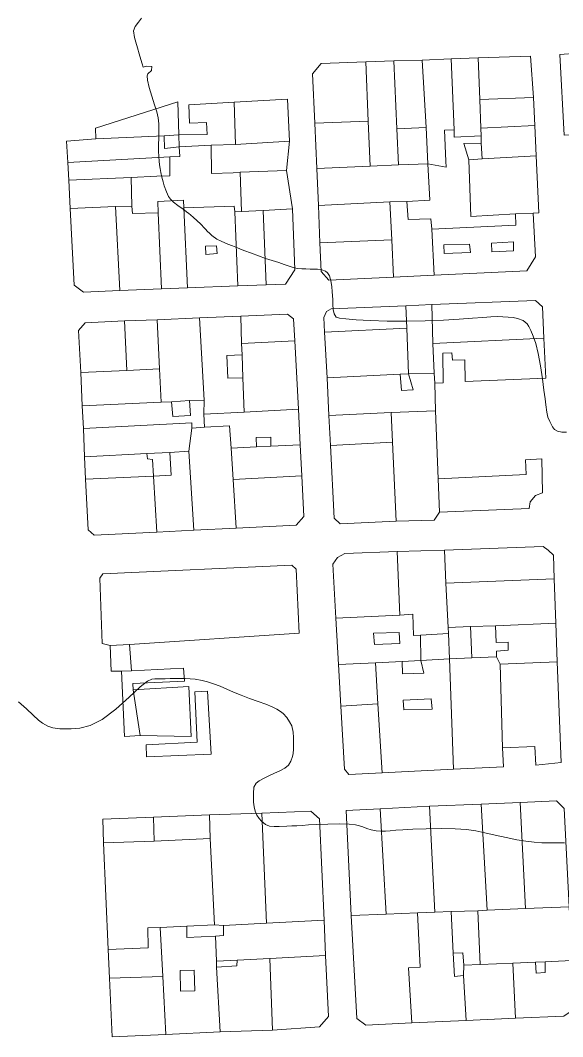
# Model space of a CAD drawing. Header units: kilometres. Extents: x 1172416 to 1173653, y 1051621 to 1052799.
# Drawn here: x 1172695.4 to 1172853.1, y 1052270.4 to 1052565.9 of the extents above; entities that cross this region are included whole.
import ezdxf

# ---------------------------------------------------------------- set-up
doc = ezdxf.new("R2010")
doc.units = ezdxf.units.KM
doc.header["$MEASUREMENT"] = 0
doc.layers.add('edificios', color=44, linetype='Continuous', lineweight=5)
doc.layers.add('terreno', color=7, linetype='Continuous')

msp = doc.modelspace()

# ---------------------------------------------------------------- linework, layer by layer
at = {"layer": 'edificios', "elevation": 50}
for points in [[(1172804, 1052554.125), (1172812.25, 1052554.375), (1172813.375, 1052534.75001), (1172804.875, 1052534.375), (1172804, 1052554.125)], [(1172812.25, 1052554.375), (1172820.625, 1052554.75001), (1172821.5, 1052534.125), (1172818.75, 1052534.00001), (1172819.125, 1052525.00001), (1172819.25, 1052523.25001), (1172813.875, 1052524.25001), (1172813.375, 1052534.75001), (1172812.25, 1052554.375)], [(1172820.625, 1052554.75001), (1172828.5, 1052555.00001), (1172829, 1052542.875), (1172829.25, 1052534.625), (1172829.375, 1052532.375), (1172821.5, 1052532.00001), (1172821.5, 1052534.125), (1172820.625, 1052554.75001)], [(1172828.5, 1052555.00001), (1172843.75, 1052555.50001), (1172844.625, 1052543.50001), (1172829, 1052542.875), (1172828.5, 1052555.00001)], [(1172863.5, 1052533.125), (1172853.5, 1052532.50001), (1172852.25, 1052556.00001), (1172862.5, 1052556.75001), (1172863.5, 1052533.125)], [(1172796.5, 1052536.625), (1172781, 1052536.00001), (1172780.375, 1052550.375), (1172782.875, 1052553.375), (1172795.875, 1052553.875), (1172796.5, 1052536.625)], [(1172795.875, 1052553.875), (1172804, 1052554.125), (1172804.875, 1052534.375), (1172805.375, 1052523.875), (1172797.125, 1052523.50001), (1172796.5, 1052536.625), (1172795.875, 1052553.875)], [(1172757.625, 1052542.125), (1172773.125, 1052543.00001), (1172773.625, 1052530.75001), (1172758, 1052529.875), (1172757.625, 1052542.125)], [(1172844.625, 1052543.50001), (1172845, 1052535.375), (1172829.25, 1052534.625), (1172829, 1052542.875), (1172844.625, 1052543.50001)], [(1172741.5, 1052532.625), (1172737.25, 1052532.375), (1172717.375, 1052531.50001), (1172717.25, 1052534.625), (1172741.25, 1052542.25001), (1172741.5, 1052532.625)], [(1172741.5, 1052532.625), (1172749.75, 1052532.75001), (1172749.5, 1052536.25001), (1172744.625, 1052536.00001), (1172744.375, 1052541.375), (1172757.625, 1052542.125), (1172758, 1052529.875), (1172750.875, 1052529.625), (1172741.625, 1052529.125), (1172741.5, 1052532.625)], [(1172796.5, 1052536.625), (1172797.125, 1052523.50001), (1172781.625, 1052522.875), (1172781, 1052536.00001), (1172796.5, 1052536.625)], [(1172813.375, 1052534.75001), (1172813.875, 1052524.25001), (1172805.375, 1052523.875), (1172804.875, 1052534.375), (1172813.375, 1052534.75001)], [(1172829.375, 1052532.375), (1172829.375, 1052530.25001), (1172824.375, 1052530.125), (1172825.75, 1052525.375), (1172826.375, 1052508.875), (1172839.375, 1052509.625), (1172839.5, 1052506.375), (1172815, 1052505.25001), (1172814.75, 1052508.25001), (1172808.125, 1052508.00001), (1172807.75, 1052513.25001), (1172814.5, 1052513.625), (1172813.875, 1052524.25001), (1172819.25, 1052523.25001), (1172819.125, 1052525.00001), (1172818.75, 1052534.00001), (1172821.5, 1052534.125), (1172821.5, 1052532.00001), (1172829.375, 1052532.375)], [(1172845, 1052535.375), (1172845.375, 1052526.50001), (1172829.625, 1052525.625), (1172829.375, 1052530.25001), (1172829.375, 1052532.375), (1172829.25, 1052534.625), (1172845, 1052535.375)], [(1172737.25, 1052532.375), (1172737.375, 1052528.625), (1172741.625, 1052529.125), (1172741.75, 1052526.375), (1172738.875, 1052526.25001), (1172709.25, 1052524.625), (1172708.875, 1052530.75001), (1172717.375, 1052531.50001), (1172737.25, 1052532.375)], [(1172741.5, 1052532.625), (1172741.625, 1052529.125), (1172737.375, 1052528.625), (1172737.25, 1052532.375), (1172741.5, 1052532.625)], [(1172773.625, 1052530.75001), (1172772.75, 1052522.25001), (1172759.375, 1052521.75001), (1172757.25, 1052521.625), (1172751, 1052521.375), (1172750.875, 1052529.625), (1172758, 1052529.875), (1172773.625, 1052530.75001)], [(1172750.875, 1052529.625), (1172751, 1052521.375), (1172757.25, 1052521.625), (1172759.375, 1052521.75001), (1172759.75, 1052510.375), (1172757.75, 1052510.25001), (1172757.625, 1052511.875), (1172743, 1052511.375), (1172742.875, 1052513.625), (1172735.375, 1052513.25001), (1172735.5, 1052510.00001), (1172728, 1052509.75001), (1172727.875, 1052511.875), (1172727.625, 1052520.25001), (1172735.125, 1052520.625), (1172738.875, 1052520.75001), (1172738.875, 1052526.25001), (1172741.75, 1052526.375), (1172741.625, 1052529.125), (1172750.875, 1052529.625)], [(1172829.625, 1052525.625), (1172825.75, 1052525.375), (1172824.375, 1052530.125), (1172829.375, 1052530.25001), (1172829.625, 1052525.625)], [(1172738.875, 1052526.25001), (1172738.875, 1052520.75001), (1172735.125, 1052520.625), (1172727.625, 1052520.25001), (1172709.5, 1052519.50001), (1172709.25, 1052524.625), (1172738.875, 1052526.25001)], [(1172845.375, 1052526.50001), (1172846.125, 1052510.00001), (1172844.5, 1052509.875), (1172839.375, 1052509.625), (1172826.375, 1052508.875), (1172825.75, 1052525.375), (1172829.625, 1052525.625), (1172845.375, 1052526.50001)], [(1172772.75, 1052522.25001), (1172774.5, 1052511.125), (1172766, 1052510.625), (1172759.75, 1052510.375), (1172759.375, 1052521.75001), (1172772.75, 1052522.25001)], [(1172813.875, 1052524.25001), (1172814.5, 1052513.625), (1172807.75, 1052513.25001), (1172802.875, 1052513.125), (1172782.125, 1052512.125), (1172781.625, 1052522.875), (1172797.125, 1052523.50001), (1172805.375, 1052523.875), (1172813.875, 1052524.25001)], [(1172727.625, 1052520.25001), (1172727.875, 1052511.875), (1172723.125, 1052511.75001), (1172709.875, 1052511.25001), (1172709.5, 1052519.50001), (1172727.625, 1052520.25001)], [(1172743, 1052511.375), (1172744, 1052488.125), (1172736.5, 1052487.875), (1172735.5, 1052510.00001), (1172735.375, 1052513.25001), (1172742.875, 1052513.625), (1172743, 1052511.375)], [(1172802.875, 1052513.125), (1172803.375, 1052502.125), (1172782.5, 1052501.25001), (1172782.125, 1052512.125), (1172802.875, 1052513.125)], [(1172807.75, 1052513.25001), (1172808.125, 1052508.00001), (1172814.75, 1052508.25001), (1172815, 1052505.25001), (1172815.75, 1052491.875), (1172803.875, 1052491.25001), (1172803.375, 1052502.125), (1172802.875, 1052513.125), (1172807.75, 1052513.25001)], [(1172723.125, 1052511.75001), (1172724.375, 1052487.375), (1172713.75, 1052486.875), (1172711.125, 1052488.875), (1172709.875, 1052511.25001), (1172723.125, 1052511.75001)], [(1172727.875, 1052511.875), (1172728, 1052509.75001), (1172735.5, 1052510.00001), (1172736.5, 1052487.875), (1172724.375, 1052487.375), (1172723.125, 1052511.75001), (1172727.875, 1052511.875)], [(1172757.75, 1052510.25001), (1172758.625, 1052488.75001), (1172744, 1052488.125), (1172743, 1052511.375), (1172757.625, 1052511.875), (1172757.75, 1052510.25001)], [(1172766, 1052510.625), (1172766.875, 1052489.00001), (1172758.625, 1052488.75001), (1172757.75, 1052510.25001), (1172759.75, 1052510.375), (1172766, 1052510.625)], [(1172774.5, 1052511.125), (1172775.25, 1052493.375), (1172772.5, 1052489.25001), (1172766.875, 1052489.00001), (1172766, 1052510.625), (1172774.5, 1052511.125)], [(1172844.5, 1052509.875), (1172845.125, 1052497.125), (1172842.625, 1052493.125), (1172815.75, 1052491.875), (1172815, 1052505.25001), (1172839.5, 1052506.375), (1172839.375, 1052509.625), (1172844.5, 1052509.875)], [(1172803.375, 1052502.125), (1172803.875, 1052491.25001), (1172785.125, 1052490.375), (1172782.875, 1052492.875), (1172782.5, 1052501.25001), (1172803.375, 1052502.125)], [(1172832.5, 1052498.625), (1172838.75, 1052498.875), (1172838.75, 1052501.50001), (1172832.375, 1052501.125), (1172832.5, 1052498.625)], [(1172832.5, 1052498.625), (1172832.375, 1052501.125), (1172838.75, 1052501.50001), (1172838.75, 1052498.875), (1172832.5, 1052498.625)], [(1172749.375, 1052497.875), (1172752.625, 1052498.125), (1172752.5, 1052500.375), (1172749.25, 1052500.25001), (1172749.375, 1052497.875)], [(1172749.375, 1052497.875), (1172749.25, 1052500.25001), (1172752.5, 1052500.375), (1172752.625, 1052498.125), (1172749.375, 1052497.875)], [(1172818.625, 1052498.125), (1172826.25, 1052498.375), (1172826, 1052500.875), (1172818.5, 1052500.625), (1172818.625, 1052498.125)], [(1172818.625, 1052498.125), (1172818.5, 1052500.625), (1172826, 1052500.875), (1172826.25, 1052498.375), (1172818.625, 1052498.125)], [(1172815, 1052483.25001), (1172845.125, 1052484.50001), (1172847.25, 1052482.625), (1172847.625, 1052473.50001), (1172815.375, 1052472.00001), (1172815, 1052483.25001)], [(1172759.5, 1052479.875), (1172773.125, 1052480.50001), (1172774.875, 1052479.125), (1172775.25, 1052472.75001), (1172759.75, 1052472.00001), (1172759.5, 1052479.875)], [(1172807.75, 1052476.375), (1172783.875, 1052475.25001), (1172783.625, 1052479.50001), (1172784.375, 1052481.25001), (1172785.75, 1052482.00001), (1172807.5, 1052482.875), (1172807.75, 1052476.375)], [(1172807.5, 1052482.875), (1172815, 1052483.25001), (1172815.375, 1052472.00001), (1172815.75, 1052463.375), (1172808.25, 1052463.125), (1172807.75, 1052476.375), (1172807.5, 1052482.875)], [(1172726.375, 1052464.125), (1172713, 1052463.50001), (1172712.375, 1052475.75001), (1172714.25, 1052478.00001), (1172725.75, 1052478.50001), (1172726.375, 1052464.125)], [(1172725.75, 1052478.50001), (1172735.25, 1052478.875), (1172735.875, 1052464.625), (1172726.375, 1052464.125), (1172725.75, 1052478.50001)], [(1172735.25, 1052478.875), (1172747.5, 1052479.375), (1172748.875, 1052455.50001), (1172744.625, 1052455.375), (1172739.375, 1052455.00001), (1172736.375, 1052454.875), (1172735.875, 1052464.625), (1172735.25, 1052478.875)], [(1172747.5, 1052479.375), (1172759.5, 1052479.875), (1172759.75, 1052472.00001), (1172759.875, 1052468.625), (1172755.5, 1052468.50001), (1172755.75, 1052461.875), (1172760.125, 1052462.00001), (1172760.5, 1052452.00001), (1172748.75, 1052451.375), (1172748.875, 1052455.50001), (1172747.5, 1052479.375)], [(1172807.75, 1052476.375), (1172808.25, 1052463.125), (1172805.875, 1052463.00001), (1172784.625, 1052462.00001), (1172783.875, 1052475.25001), (1172807.75, 1052476.375)], [(1172775.25, 1052472.75001), (1172776.25, 1052452.875), (1172760.5, 1052452.00001), (1172760.125, 1052462.00001), (1172759.875, 1052468.625), (1172759.75, 1052472.00001), (1172775.25, 1052472.75001)], [(1172847.625, 1052473.50001), (1172848.125, 1052461.875), (1172824.75, 1052460.875), (1172824.625, 1052467.25001), (1172821, 1052467.125), (1172820.875, 1052469.25001), (1172818.25, 1052469.125), (1172818.375, 1052460.50001), (1172815.875, 1052460.375), (1172815.75, 1052463.375), (1172815.375, 1052472.00001), (1172847.625, 1052473.50001)], [(1172760.125, 1052462.00001), (1172755.75, 1052461.875), (1172755.5, 1052468.50001), (1172759.875, 1052468.625), (1172760.125, 1052462.00001)], [(1172735.875, 1052464.625), (1172736.375, 1052454.875), (1172713.375, 1052453.875), (1172713, 1052463.50001), (1172726.375, 1052464.125), (1172735.875, 1052464.625)], [(1172815.75, 1052463.375), (1172815.875, 1052460.375), (1172816.125, 1052452.375), (1172803.25, 1052451.875), (1172785.125, 1052451.00001), (1172784.625, 1052462.00001), (1172805.875, 1052463.00001), (1172806.25, 1052458.25001), (1172809.625, 1052458.50001), (1172808.25, 1052463.125), (1172815.75, 1052463.375)], [(1172808.25, 1052463.125), (1172809.625, 1052458.50001), (1172806.25, 1052458.25001), (1172805.875, 1052463.00001), (1172808.25, 1052463.125)], [(1172748.875, 1052455.50001), (1172748.75, 1052451.375), (1172749, 1052447.625), (1172745.25, 1052447.375), (1172745.25, 1052448.875), (1172713.75, 1052447.25001), (1172713.375, 1052453.875), (1172736.375, 1052454.875), (1172739.375, 1052455.00001), (1172739.75, 1052450.75001), (1172744.875, 1052451.00001), (1172744.625, 1052455.375), (1172748.875, 1052455.50001)], [(1172744.625, 1052455.375), (1172744.875, 1052451.00001), (1172739.75, 1052450.75001), (1172739.375, 1052455.00001), (1172744.625, 1052455.375)], [(1172776.25, 1052452.875), (1172776.75, 1052442.50001), (1172768.25, 1052442.125), (1172768.25, 1052444.75001), (1172764, 1052444.625), (1172764.125, 1052441.875), (1172756.75, 1052441.50001), (1172756.25, 1052448.00001), (1172749, 1052447.625), (1172748.75, 1052451.375), (1172760.5, 1052452.00001), (1172776.25, 1052452.875)], [(1172803.25, 1052451.875), (1172803.625, 1052443.25001), (1172785.625, 1052442.25001), (1172785.125, 1052451.00001), (1172803.25, 1052451.875)], [(1172816.125, 1052452.375), (1172816.875, 1052432.625), (1172817.25, 1052422.875), (1172815.75, 1052420.625), (1172804.625, 1052420.25001), (1172803.625, 1052443.25001), (1172803.25, 1052451.875), (1172816.125, 1052452.375)], [(1172745.25, 1052447.375), (1172744.375, 1052440.625), (1172738.875, 1052440.25001), (1172732.25, 1052440.00001), (1172714.125, 1052439.00001), (1172713.75, 1052447.25001), (1172745.25, 1052448.875), (1172745.25, 1052447.375)], [(1172749, 1052447.625), (1172756.25, 1052448.00001), (1172756.75, 1052441.50001), (1172757.25, 1052432.375), (1172758.125, 1052418.25001), (1172745.875, 1052417.625), (1172744.375, 1052440.625), (1172745.25, 1052447.375), (1172749, 1052447.625)], [(1172776.75, 1052442.50001), (1172777.25, 1052433.50001), (1172757.25, 1052432.375), (1172756.75, 1052441.50001), (1172764.125, 1052441.875), (1172768.25, 1052442.125), (1172776.75, 1052442.50001)], [(1172768.25, 1052442.125), (1172764.125, 1052441.875), (1172764, 1052444.625), (1172768.25, 1052444.75001), (1172768.25, 1052442.125)], [(1172803.625, 1052443.25001), (1172804.625, 1052420.25001), (1172788.375, 1052419.50001), (1172786.625, 1052421.125), (1172785.625, 1052442.25001), (1172803.625, 1052443.25001)], [(1172732.25, 1052440.00001), (1172732.375, 1052438.375), (1172733.875, 1052438.25001), (1172734.125, 1052433.375), (1172714.375, 1052432.50001), (1172714.125, 1052439.00001), (1172732.25, 1052440.00001)], [(1172738.875, 1052440.25001), (1172739.25, 1052433.625), (1172734.125, 1052433.375), (1172733.875, 1052438.25001), (1172732.375, 1052438.375), (1172732.25, 1052440.00001), (1172738.875, 1052440.25001)], [(1172744.375, 1052440.625), (1172745.875, 1052417.625), (1172735.125, 1052417.125), (1172734.125, 1052433.375), (1172739.25, 1052433.625), (1172738.875, 1052440.25001), (1172744.375, 1052440.625)], [(1172816.875, 1052432.625), (1172842.5, 1052433.875), (1172842.25, 1052438.125), (1172847, 1052438.375), (1172847.25, 1052428.50001), (1172845.125, 1052427.75001), (1172843.625, 1052425.875), (1172843.375, 1052424.00001), (1172817.25, 1052422.875), (1172816.875, 1052432.625)], [(1172734.125, 1052433.375), (1172735.125, 1052417.125), (1172716.875, 1052416.25001), (1172715.125, 1052417.75001), (1172714.375, 1052432.50001), (1172734.125, 1052433.375)], [(1172777.25, 1052433.50001), (1172777.875, 1052421.625), (1172775.625, 1052419.125), (1172758.125, 1052418.25001), (1172757.25, 1052432.375), (1172777.25, 1052433.50001)], [(1172818.75, 1052411.875), (1172847.375, 1052412.875), (1172848.875, 1052411.875), (1172850.375, 1052410.375), (1172850.625, 1052403.50001), (1172819.125, 1052402.25001), (1172818.75, 1052411.875)], [(1172805.75, 1052393.00001), (1172787.125, 1052392.125), (1172786.25, 1052407.75001), (1172787.625, 1052409.75001), (1172789.75, 1052410.875), (1172805, 1052411.50001), (1172805.75, 1052393.00001)], [(1172805, 1052411.50001), (1172818.75, 1052411.875), (1172819.125, 1052402.25001), (1172819.75, 1052389.375), (1172819.875, 1052387.625), (1172811.75, 1052387.125), (1172809.75, 1052387.00001), (1172809.5, 1052393.25001), (1172805.75, 1052393.00001), (1172805, 1052411.50001)], [(1172727.125, 1052384.375), (1172721.5, 1052384.125), (1172719.25, 1052384.75001), (1172718.5, 1052403.75001), (1172719.375, 1052405.00001), (1172774.375, 1052407.50001), (1172775.625, 1052406.375), (1172776.5, 1052387.75001), (1172727.125, 1052384.375)], [(1172850.625, 1052403.50001), (1172851.125, 1052390.625), (1172833.5, 1052389.875), (1172826.25, 1052389.625), (1172819.75, 1052389.375), (1172819.125, 1052402.25001), (1172850.625, 1052403.50001)], [(1172805.75, 1052393.00001), (1172809.5, 1052393.25001), (1172809.75, 1052387.00001), (1172811.75, 1052387.125), (1172811.875, 1052379.75001), (1172806.375, 1052379.50001), (1172798.625, 1052379.125), (1172787.875, 1052378.625), (1172787.125, 1052392.125), (1172805.75, 1052393.00001)], [(1172826.25, 1052389.625), (1172826.625, 1052380.50001), (1172820.125, 1052380.25001), (1172819.875, 1052387.625), (1172819.75, 1052389.375), (1172826.25, 1052389.625)], [(1172833.5, 1052389.875), (1172833.75, 1052385.00001), (1172837.25, 1052385.125), (1172837.25, 1052382.75001), (1172833.875, 1052382.50001), (1172833.875, 1052380.875), (1172826.625, 1052380.50001), (1172826.25, 1052389.625), (1172833.5, 1052389.875)], [(1172851.125, 1052390.625), (1172851.5, 1052379.375), (1172834.875, 1052378.75001), (1172833.875, 1052380.875), (1172833.875, 1052382.50001), (1172837.25, 1052382.75001), (1172837.25, 1052385.125), (1172833.75, 1052385.00001), (1172833.5, 1052389.875), (1172851.125, 1052390.625)], [(1172798.375, 1052384.375), (1172805.75, 1052384.75001), (1172805.5, 1052387.875), (1172798.125, 1052387.75001), (1172798.375, 1052384.375)], [(1172798.375, 1052384.375), (1172798.125, 1052387.75001), (1172805.5, 1052387.875), (1172805.75, 1052384.75001), (1172798.375, 1052384.375)], [(1172819.875, 1052387.625), (1172820.125, 1052380.25001), (1172811.875, 1052379.75001), (1172811.75, 1052387.125), (1172819.875, 1052387.625)], [(1172727.125, 1052384.375), (1172727.75, 1052376.75001), (1172724.875, 1052376.625), (1172721.875, 1052376.625), (1172721.5, 1052384.125), (1172727.125, 1052384.375)], [(1172820.125, 1052380.25001), (1172821.375, 1052348.125), (1172800.625, 1052347.125), (1172799.375, 1052367.125), (1172798.625, 1052379.125), (1172806.375, 1052379.50001), (1172806.5, 1052375.875), (1172812.75, 1052376.125), (1172811.875, 1052379.75001), (1172820.125, 1052380.25001)], [(1172833.875, 1052380.875), (1172834.875, 1052378.75001), (1172835.625, 1052354.375), (1172835.875, 1052348.875), (1172821.375, 1052348.125), (1172820.125, 1052380.25001), (1172826.625, 1052380.50001), (1172833.875, 1052380.875)], [(1172727.75, 1052376.75001), (1172742.875, 1052377.50001), (1172743.125, 1052373.75001), (1172728.125, 1052373.125), (1172728.25, 1052371.25001), (1172730.25, 1052358.00001), (1172725.75, 1052357.625), (1172724.875, 1052376.625), (1172727.75, 1052376.75001)], [(1172798.625, 1052379.125), (1172799.375, 1052367.125), (1172788.625, 1052366.50001), (1172787.875, 1052378.625), (1172798.625, 1052379.125)], [(1172811.875, 1052379.75001), (1172812.75, 1052376.125), (1172806.5, 1052375.875), (1172806.375, 1052379.50001), (1172811.875, 1052379.75001)], [(1172851.5, 1052379.375), (1172852.625, 1052350.125), (1172845.25, 1052349.375), (1172845, 1052354.75001), (1172835.625, 1052354.375), (1172834.875, 1052378.75001), (1172851.5, 1052379.375)], [(1172728.25, 1052371.25001), (1172744.375, 1052372.25001), (1172745.125, 1052357.625), (1172730.25, 1052358.00001), (1172728.25, 1052371.25001)], [(1172732.125, 1052351.75001), (1172732, 1052355.25001), (1172746.875, 1052356.00001), (1172746.125, 1052370.625), (1172749.875, 1052370.875), (1172750.875, 1052352.50001), (1172732.125, 1052351.75001)], [(1172806.875, 1052365.375), (1172815.125, 1052365.625), (1172814.875, 1052368.625), (1172806.75, 1052368.25001), (1172806.875, 1052365.375)], [(1172806.875, 1052365.375), (1172806.75, 1052368.25001), (1172814.875, 1052368.625), (1172815.125, 1052365.625), (1172806.875, 1052365.375)], [(1172799.375, 1052367.125), (1172800.625, 1052347.125), (1172790.875, 1052346.625), (1172789.625, 1052348.125), (1172788.625, 1052366.50001), (1172799.375, 1052367.125)], [(1172829.375, 1052338.00001), (1172840.75, 1052338.50001), (1172842.25, 1052307.625), (1172831.125, 1052307.125), (1172829.375, 1052338.00001)], [(1172840.75, 1052338.50001), (1172851.25, 1052339.00001), (1172853.5, 1052336.75001), (1172855, 1052308.125), (1172842.25, 1052307.625), (1172840.75, 1052338.50001)], [(1172765.625, 1052335.375), (1172779.875, 1052336.00001), (1172782.375, 1052333.75001), (1172783.75, 1052304.25001), (1172767, 1052303.375), (1172765.625, 1052335.375)], [(1172801.75, 1052306.00001), (1172791.625, 1052305.625), (1172790.125, 1052336.125), (1172800, 1052336.625), (1172801.75, 1052306.00001)], [(1172800, 1052336.625), (1172814.375, 1052337.375), (1172815.875, 1052306.625), (1172810.875, 1052306.375), (1172801.75, 1052306.00001), (1172800, 1052336.625)], [(1172814.375, 1052337.375), (1172829.375, 1052338.00001), (1172831.125, 1052307.125), (1172828.375, 1052307.00001), (1172820.625, 1052306.75001), (1172815.875, 1052306.625), (1172814.375, 1052337.375)], [(1172734.375, 1052327.25001), (1172719.625, 1052326.75001), (1172719.375, 1052333.625), (1172734.125, 1052334.25001), (1172734.375, 1052327.25001)], [(1172734.125, 1052334.25001), (1172750.375, 1052334.875), (1172750.625, 1052328.00001), (1172734.375, 1052327.25001), (1172734.125, 1052334.25001)], [(1172750.375, 1052334.875), (1172765.625, 1052335.375), (1172767, 1052303.375), (1172754.5, 1052302.75001), (1172751.875, 1052302.875), (1172750.625, 1052328.00001), (1172750.375, 1052334.875)], [(1172750.625, 1052328.00001), (1172751.875, 1052302.875), (1172743.875, 1052302.50001), (1172736.125, 1052302.125), (1172732.5, 1052302.00001), (1172732.625, 1052296.25001), (1172721, 1052295.75001), (1172719.625, 1052326.75001), (1172734.375, 1052327.25001), (1172750.625, 1052328.00001)], [(1172810.875, 1052306.375), (1172811.625, 1052290.625), (1172808.25, 1052290.375), (1172809.25, 1052274.375), (1172795.875, 1052273.75001), (1172793.25, 1052275.625), (1172791.625, 1052305.625), (1172801.75, 1052306.00001), (1172810.875, 1052306.375)], [(1172820.625, 1052306.75001), (1172821.25, 1052294.625), (1172821.625, 1052287.875), (1172824.25, 1052288.125), (1172825, 1052275.125), (1172809.25, 1052274.375), (1172808.25, 1052290.375), (1172811.625, 1052290.625), (1172810.875, 1052306.375), (1172815.875, 1052306.625), (1172820.625, 1052306.75001)], [(1172828.375, 1052307.00001), (1172829.125, 1052291.375), (1172824.375, 1052291.125), (1172824, 1052294.75001), (1172821.25, 1052294.625), (1172820.625, 1052306.75001), (1172828.375, 1052307.00001)], [(1172855, 1052308.125), (1172855.75, 1052292.50001), (1172848, 1052292.125), (1172845.125, 1052292.00001), (1172838.625, 1052291.75001), (1172829.125, 1052291.375), (1172828.375, 1052307.00001), (1172831.125, 1052307.125), (1172842.25, 1052307.625), (1172855, 1052308.125)], [(1172783.75, 1052304.25001), (1172784.125, 1052294.00001), (1172768, 1052293.125), (1172758.5, 1052292.625), (1172752.5, 1052292.375), (1172752.125, 1052299.625), (1172754.5, 1052299.75001), (1172754.5, 1052302.75001), (1172767, 1052303.375), (1172783.75, 1052304.25001)], [(1172736.125, 1052302.125), (1172736.875, 1052287.875), (1172721.375, 1052287.375), (1172721, 1052295.75001), (1172732.625, 1052296.25001), (1172732.5, 1052302.00001), (1172736.125, 1052302.125)], [(1172743.875, 1052302.50001), (1172743.875, 1052299.25001), (1172752.125, 1052299.625), (1172752.5, 1052292.375), (1172752.5, 1052290.625), (1172753.5, 1052271.75001), (1172737.75, 1052271.00001), (1172736.875, 1052287.875), (1172736.125, 1052302.125), (1172743.875, 1052302.50001)], [(1172754.5, 1052302.75001), (1172754.5, 1052299.75001), (1172752.125, 1052299.625), (1172743.875, 1052299.25001), (1172743.875, 1052302.50001), (1172751.875, 1052302.875), (1172754.5, 1052302.75001)], [(1172824.375, 1052291.125), (1172824.25, 1052288.125), (1172821.625, 1052287.875), (1172821.25, 1052294.625), (1172824, 1052294.75001), (1172824.375, 1052291.125)], [(1172768, 1052293.125), (1172768.75, 1052272.25001), (1172753.5, 1052271.75001), (1172752.5, 1052290.625), (1172758.375, 1052291.00001), (1172758.5, 1052292.625), (1172768, 1052293.125)], [(1172758.5, 1052292.625), (1172758.375, 1052291.00001), (1172752.5, 1052290.625), (1172752.5, 1052292.375), (1172758.5, 1052292.625)], [(1172784.125, 1052294.00001), (1172785, 1052276.25001), (1172782.375, 1052273.25001), (1172768.75, 1052272.25001), (1172768, 1052293.125), (1172784.125, 1052294.00001)], [(1172838.625, 1052291.75001), (1172839.375, 1052275.75001), (1172825, 1052275.125), (1172824.25, 1052288.125), (1172824.375, 1052291.125), (1172829.125, 1052291.375), (1172838.625, 1052291.75001)], [(1172855.75, 1052292.50001), (1172856.375, 1052278.375), (1172853.375, 1052276.375), (1172839.375, 1052275.75001), (1172838.625, 1052291.75001), (1172845.125, 1052292.00001), (1172845.375, 1052288.875), (1172848, 1052289.00001), (1172848, 1052292.125), (1172855.75, 1052292.50001)], [(1172848, 1052292.125), (1172848, 1052289.00001), (1172845.375, 1052288.875), (1172845.125, 1052292.00001), (1172848, 1052292.125)], [(1172742, 1052283.625), (1172746.125, 1052283.75001), (1172746, 1052289.75001), (1172741.875, 1052289.625), (1172742, 1052283.625)], [(1172742, 1052283.625), (1172741.875, 1052289.625), (1172746, 1052289.75001), (1172746.125, 1052283.75001), (1172742, 1052283.625)], [(1172736.875, 1052287.875), (1172737.75, 1052271.00001), (1172722.125, 1052270.375), (1172721.375, 1052287.375), (1172736.875, 1052287.875)]]:
    msp.add_lwpolyline(points, dxfattribs=at)
at = {"layer": 'terreno', "lineweight": 0, "ltscale": 2090}
for points, elevation in [([(1172854.20461, 1052446.12275), (1172852.78726, 1052446.18119), (1172851.54793, 1052446.45147), (1172850.67835, 1052446.99448), (1172850.10896, 1052447.7209), (1172849.3559, 1052449.2355), (1172848.79471, 1052450.56299), (1172848.44528, 1052451.94746), (1172848.15029, 1052454.09923), (1172847.94119, 1052455.84938), (1172847.63257, 1052458.35311), (1172847.19101, 1052461.70928), (1172846.6296, 1052465.46292), (1172845.97107, 1052469.02311), (1172845.24665, 1052471.91294), (1172844.51539, 1052474.1177), (1172843.84184, 1052475.73868), (1172843.27053, 1052476.8791), (1172842.75587, 1052477.66177), (1172841.62926, 1052478.64261), (1172839.9023, 1052479.25866), (1172838.6582, 1052479.47991), (1172837.21634, 1052479.64325), (1172835.67579, 1052479.74212), (1172834.07856, 1052479.76973), (1172832.23072, 1052479.71018), (1172829.88431, 1052479.5513), (1172826.82731, 1052479.29213), (1172823.01146, 1052478.98946), (1172818.42544, 1052478.7152), (1172813.13797, 1052478.52871), (1172807.52896, 1052478.44973), (1172802.05745, 1052478.4884), (1172797.14242, 1052478.64166), (1172793.05611, 1052478.86877), (1172790.03175, 1052479.12077), (1172788.2005, 1052479.36531), (1172787.27415, 1052479.64605), (1172786.6259, 1052480.55309), (1172786.39576, 1052481.87812), (1172786.30222, 1052483.28777), (1172786.25527, 1052484.78866), (1172786.11827, 1052486.94815), (1172785.94697, 1052488.52246), (1172785.67425, 1052490.18431), (1172785.2727, 1052491.59253), (1172784.73649, 1052492.49611), (1172784.13518, 1052492.98736), (1172783.05008, 1052493.42636), (1172781.81513, 1052493.61466), (1172779.69599, 1052493.61484), (1172778.45687, 1052493.62411), (1172777.2345, 1052493.68645), (1172776.08886, 1052493.80816), (1172775.06695, 1052493.99044), (1172774.17477, 1052494.23433), (1172772.08027, 1052494.96067), (1172770.52384, 1052495.4655), (1172768.67699, 1052496.05499), (1172766.69783, 1052496.70987), (1172764.70244, 1052497.41667), (1172762.64376, 1052498.18418), (1172760.4327, 1052499.03001), (1172758.04727, 1052499.95102), (1172757.12452, 1052500.31678), (1172755.73589, 1052500.86838), (1172753.81299, 1052501.68553), (1172752.50189, 1052502.33449), (1172751.06711, 1052503.34693), (1172750.18014, 1052504.19586), (1172750.00032, 1052504.36805), (1172749.03741, 1052505.41366), (1172747.80028, 1052506.72201), (1172746.85302, 1052507.63067), (1172745.66706, 1052508.68526), (1172744.27471, 1052509.82088), (1172744.09206, 1052509.95805), (1172742.73727, 1052510.97384), (1172741.23305, 1052512.08195), (1172739.96933, 1052513.08316), (1172739.09934, 1052513.93518), (1172738.54589, 1052514.67367), (1172737.87656, 1052516.03165), (1172737.28643, 1052517.77803), (1172736.93974, 1052519.0025), (1172736.58646, 1052520.35396), (1172736.27739, 1052521.6626), (1172736.05005, 1052522.80963), (1172735.89008, 1052523.88296), (1172735.7718, 1052525.01948), (1172735.6787, 1052526.33813), (1172735.62054, 1052527.88396), (1172735.61721, 1052529.68305), (1172735.67076, 1052531.72443), (1172735.71693, 1052533.84678), (1172735.67366, 1052535.84771), (1172735.47049, 1052537.61288), (1172735.07637, 1052539.35816), (1172734.47194, 1052541.38749), (1172733.67842, 1052543.86397), (1172732.8966, 1052546.40652), (1172732.36889, 1052548.4952), (1172732.26807, 1052549.75382), (1172732.49519, 1052550.37691), (1172733.59078, 1052551.34404), (1172733.68129, 1052552.53353), (1172732.09275, 1052552.62719), (1172731.13604, 1052552.33275), (1172730.85448, 1052553.31751), (1172730.4906, 1052554.5829), (1172730.00996, 1052556.22277), (1172729.48491, 1052557.95444), (1172728.98655, 1052559.53924), (1172728.5802, 1052560.90445), (1172728.28707, 1052562.87321), (1172728.76721, 1052564.14552), (1172729.75266, 1052565.35715), (1172730.6622, 1052566.54744)], 20), ([(1172853.5742, 1052326.73616), (1172851.41921, 1052326.70319), (1172849.25004, 1052326.71115), (1172847.05657, 1052326.78001), (1172844.81073, 1052326.93062), (1172842.40231, 1052327.20449), (1172839.70509, 1052327.64603), (1172836.659, 1052328.27398), (1172833.48648, 1052328.99033), (1172830.47913, 1052329.67046), (1172827.79646, 1052330.21008), (1172825.07454, 1052330.5895), (1172821.82031, 1052330.80946), (1172817.74273, 1052330.87859), (1172813.38067, 1052330.8314), (1172809.47498, 1052330.70832), (1172806.58454, 1052330.54893), (1172804.53018, 1052330.38141), (1172802.94876, 1052330.23508), (1172801.52912, 1052330.13751), (1172800.16806, 1052330.13221), (1172798.81637, 1052330.26295), (1172797.44894, 1052330.55365), (1172796.14503, 1052330.94664), (1172795.00903, 1052331.36441), (1172794.04725, 1052331.73498), (1172792.87385, 1052332.02056), (1172791.00095, 1052332.19091), (1172788.14159, 1052332.22767), (1172784.78767, 1052332.16615), (1172781.63197, 1052332.05553), (1172779.19837, 1052331.93727), (1172777.35476, 1052331.82572), (1172775.80313, 1052331.72754), (1172774.30939, 1052331.64762), (1172772.90259, 1052331.5861), (1172770.68779, 1052331.51485), (1172769.19569, 1052331.51495), (1172767.89708, 1052331.62793), (1172766.70113, 1052332.03143), (1172765.49057, 1052333.00288), (1172764.82184, 1052333.79784), (1172764.18519, 1052334.79396), (1172763.68077, 1052335.9597), (1172763.37775, 1052337.25738), (1172763.2395, 1052338.60382), (1172763.19547, 1052339.9067), (1172763.19403, 1052341.08277), (1172763.3415, 1052342.92657), (1172763.99194, 1052344.13565), (1172764.82417, 1052344.74655), (1172766.12282, 1052345.4876), (1172767.64932, 1052346.26572), (1172769.08727, 1052346.94342), (1172771.01358, 1052347.76639), (1172772.28554, 1052348.44232), (1172773.33133, 1052349.36621), (1172774.07207, 1052350.51272), (1172774.54093, 1052351.84598), (1172774.69187, 1052352.72673), (1172774.79123, 1052353.94626), (1172774.84269, 1052355.57461), (1172774.8355, 1052357.34569), (1172774.75822, 1052358.91443), (1172774.36959, 1052360.77474), (1172773.71498, 1052361.9788), (1172772.8782, 1052363.213), (1172771.8328, 1052364.36823), (1172771.06398, 1052364.96572), (1172770.01793, 1052365.61192), (1172768.61959, 1052366.31348), (1172766.79496, 1052367.07208), (1172764.52804, 1052367.88565), (1172762.0389, 1052368.74818), (1172759.60256, 1052369.65095), (1172757.42915, 1052370.57596), (1172755.45386, 1052371.47587), (1172753.54694, 1052372.2951), (1172751.62663, 1052372.98525), (1172749.80999, 1052373.53187), (1172748.26305, 1052373.92874), (1172746.22511, 1052374.31933), (1172744.76044, 1052374.44356), (1172743.30609, 1052374.49883), (1172741.87888, 1052374.52423), (1172740.42081, 1052374.52248), (1172738.9418, 1052374.50363), (1172737.5028, 1052374.48397), (1172736.0238, 1052374.46213), (1172734.48081, 1052374.43997), (1172733.6332, 1052374.34204), (1172732.36699, 1052373.72615), (1172730.26349, 1052372.0733), (1172727.07097, 1052369.11934), (1172723.20889, 1052365.62524), (1172719.26063, 1052362.60378), (1172715.72165, 1052360.8243), (1172712.71094, 1052360.07132), (1172710.25766, 1052359.88393), (1172708.36458, 1052359.87318), (1172706.92418, 1052359.94151), (1172704.88675, 1052360.22111), (1172703.39567, 1052360.65122), (1172701.85763, 1052361.50517), (1172700.71626, 1052362.43094), (1172699.14556, 1052363.85776), (1172697.18305, 1052365.67179), (1172694.90449, 1052367.70337)], 30)]:
    msp.add_lwpolyline(points, dxfattribs=dict(at, elevation=elevation))

doc.saveas('drawing.dxf')
